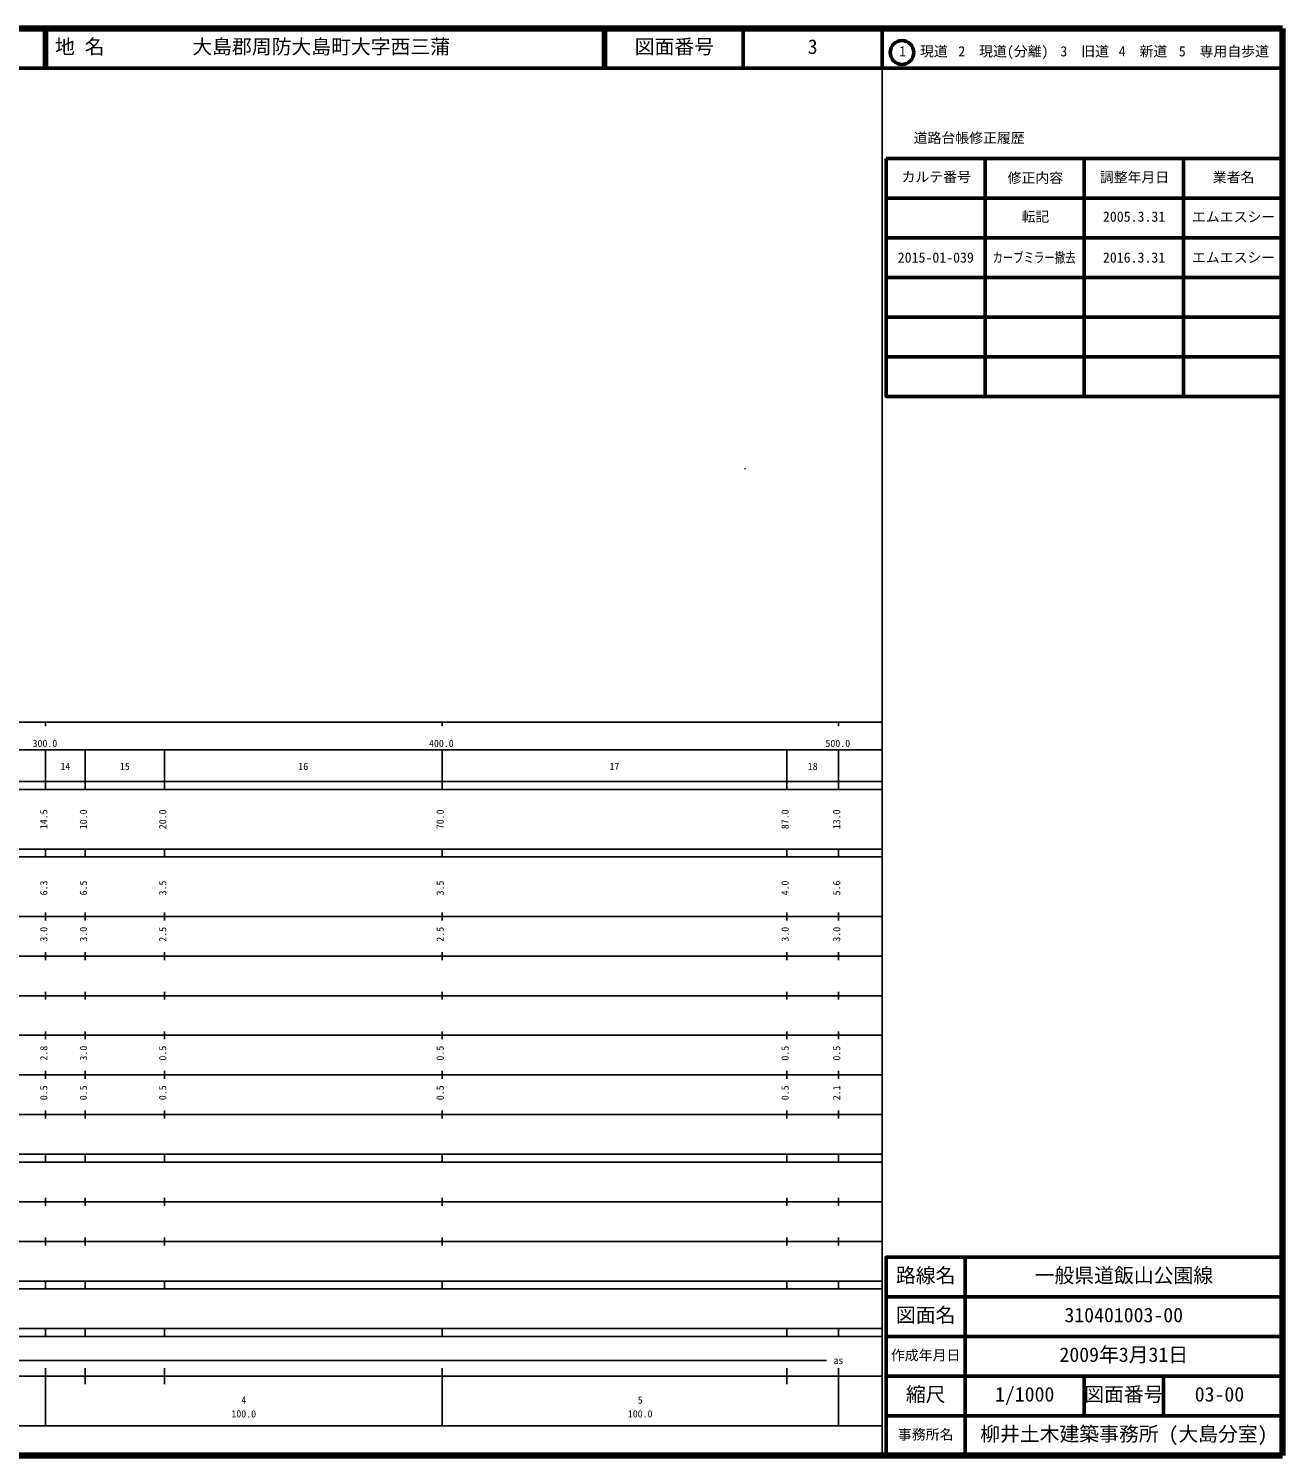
# Model space of a CAD drawing. Units: millimetres on the paper. Extents: x 40 to 680, y 20 to 380.
# Drawn here: x 363.7 to 680, y 20 to 380 of the extents above; entities that cross this region are included whole.
import ezdxf
from ezdxf.enums import TextEntityAlignment as Align

# ---------------------------------------------------------------- set-up
doc = ezdxf.new("R2010")
doc.units = ezdxf.units.MM
for name, color, linetype, lineweight in [('M-OTRS', 6, 'Continuous', 25), ('M-TTL', 2, 'Continuous', 140), ('M-TTL-BAND', 7, 'Continuous', 25), ('M-TTL-FRAM', 2, 'Continuous', 50), ('M-TTL-LINE', 7, 'Continuous', 50)]:
    doc.layers.add(name, color=color, linetype=linetype, lineweight=lineweight)
doc.layers.add('M-TTL-TXT', color=7, linetype='Continuous')
doc.styles.add('ＭＳ ゴシック', font='')
doc.styles.get('ＭＳ ゴシック').set_extended_font_data('MS Gothic')

msp = doc.modelspace()

# ---------------------------------------------------------------- linework, layer by layer
at = {"layer": 'M-OTRS'}
for radius in [0.0313, 0.025, 0.0188, 0.0125, 0.0063]:
    msp.add_circle((544.443, 268.933), radius, dxfattribs=at)
at = {"layer": 'M-TTL'}
for p, q in [((680, 380), (40, 380)), ((680, 20), (680, 380)), ((40, 20), (680, 20))]:
    msp.add_line(p, q, dxfattribs=at)
at = {"layer": 'M-TTL-BAND'}
for p, q in [((579, 20), (579, 370)), ((40, 205), (579, 205)), ((368, 205), (368, 204)), ((468, 205), (468, 204)), ((568, 205), (568, 204)), ((68, 198), (579, 198)), ((368, 188), (368, 198)), ((378, 188), (378, 198)), ((398, 188), (398, 198)), ((468, 188), (468, 198)), ((555, 188), (555, 198)), ((568, 188), (568, 198)), ((40, 190), (579, 190)), ((40, 188), (579, 188)), ((40, 173), (579, 173)), ((368, 171), (368, 173)), ((378, 171), (378, 173)), ((398, 171), (398, 173)), ((468, 171), (468, 173)), ((555, 171), (555, 173)), ((568, 171), (568, 173)), ((40, 171), (579, 171)), ((40, 156), (579, 156)), ((368, 155), (368, 157)), ((378, 155), (378, 157)), ((398, 155), (398, 157)), ((468, 155), (468, 157)), ((555, 155), (555, 157)), ((568, 155), (568, 157)), ((46, 146), (579, 146)), ((368, 145), (368, 147)), ((378, 145), (378, 147)), ((398, 145), (398, 147)), ((468, 145), (468, 147)), ((555, 145), (555, 147)), ((568, 145), (568, 147)), ((368, 135), (368, 137)), ((378, 135), (378, 137)), ((398, 135), (398, 137)), ((468, 135), (468, 137)), ((555, 135), (555, 137)), ((568, 135), (568, 137)), ((52, 136), (579, 136)), ((46, 126), (579, 126)), ((368, 125), (368, 127)), ((378, 125), (378, 127)), ((398, 125), (398, 127)), ((468, 125), (468, 127)), ((555, 125), (555, 127)), ((568, 125), (568, 127)), ((52, 116), (579, 116)), ((368, 115), (368, 117)), ((378, 115), (378, 117)), ((398, 115), (398, 117)), ((468, 115), (468, 117)), ((555, 115), (555, 117)), ((568, 115), (568, 117)), ((46, 106), (579, 106)), ((368, 105), (368, 107)), ((378, 105), (378, 107)), ((398, 105), (398, 107)), ((468, 105), (468, 107)), ((555, 105), (555, 107)), ((568, 105), (568, 107)), ((40, 96), (579, 96)), ((40, 94), (579, 94)), ((368, 94), (368, 96)), ((378, 94), (378, 96)), ((398, 94), (398, 96)), ((468, 94), (468, 96)), ((555, 94), (555, 96)), ((568, 94), (568, 96)), ((49, 84), (579, 84)), ((368, 83), (368, 85)), ((378, 83), (378, 85)), ((398, 83), (398, 85)), ((468, 83), (468, 85)), ((555, 83), (555, 85)), ((568, 83), (568, 85)), ((40, 74), (579, 74)), ((368, 73), (368, 75)), ((378, 73), (378, 75)), ((398, 73), (398, 75)), ((468, 73), (468, 75)), ((555, 73), (555, 75)), ((568, 73), (568, 75)), ((40, 64), (579, 64)), ((40, 62), (579, 62)), ((368, 62), (368, 64)), ((378, 62), (378, 64)), ((398, 62), (398, 64)), ((468, 62), (468, 64)), ((555, 62), (555, 64)), ((568, 62), (568, 64)), ((40, 52), (579, 52)), ((368, 50), (368, 52)), ((378, 50), (378, 52)), ((398, 50), (398, 52)), ((468, 50), (468, 52)), ((555, 50), (555, 52)), ((568, 50), (568, 52)), ((40, 50), (579, 50)), ((71, 44), (565, 44)), ((40, 40), (579, 40)), ((368, 27.5), (368, 42)), ((378, 38), (378, 42)), ((398, 38), (398, 42)), ((468, 27.5), (468, 42)), ((555, 38), (555, 42)), ((568, 27.5), (568, 42)), ((68, 27.5), (579, 27.5))]:
    msp.add_line(p, q, dxfattribs=at)
at = {"layer": 'M-TTL-FRAM'}
msp.add_line((580, 347.197), (680, 347.197), dxfattribs=at)
for points in [[(580, 347.197), (580, 287.197), (680, 287.197)], [(680, 70), (580, 70), (580, 20)]]:
    msp.add_lwpolyline(points, dxfattribs=at)
at = {"layer": 'M-TTL-LINE'}
for p, q in [((367.75, 380), (367.75, 370)), ((368.25, 380), (368.25, 370)), ((508.747, 380), (508.747, 370)), ((509.247, 380), (509.247, 370)), ((543.996, 380), (543.996, 370)), ((579, 380), (579, 370)), ((40, 370), (680, 370)), ((605, 347.197), (605, 287.197)), ((630, 347.197), (630, 287.197)), ((655, 347.197), (655, 287.197)), ((580, 337.197), (680, 337.197)), ((580, 327.197), (680, 327.197)), ((580, 317.197), (680, 317.197)), ((580, 307.197), (680, 307.197)), ((580, 297.197), (680, 297.197)), ((600, 70), (600, 20)), ((680, 60), (580, 60)), ((680, 50), (580, 50)), ((680, 40), (580, 40)), ((630, 40), (630, 30)), ((650, 40), (650, 30)), ((680, 30), (580, 30))]:
    msp.add_line(p, q, dxfattribs=at)
msp.add_circle((584.031, 373.958), 3, dxfattribs=at)

# ---------------------------------------------------------------- texts
at = {"layer": 'M-TTL-BAND', "style": 'ＭＳ ゴシック'}
for s, p in [('300.0', (364.719, 198.195)), ('400.0', (464.719, 198.195)), ('500.0', (564.719, 198.195)), ('14', (371.75, 192.405)), ('15', (386.75, 192.405)), ('16', (431.75, 192.405)), ('17', (510.25, 192.405)), ('18', (560.25, 192.405)), ('as', (566.75, 42.5)), ('4', (417.375, 32.523)), ('5', (517.375, 32.523)), ('100.0', (414.875, 29.033)), ('100.0', (514.875, 29.033))]:
    msp.add_text(s, height=1.833, dxfattribs=at).set_placement(p, align=Align.BOTTOM_LEFT)
for s, p in [('14.5', (369, 178)), ('10.0', (379, 178)), ('20.0', (399, 178)), ('70.0', (469, 178)), ('87.0', (556, 178)), ('13.0', (569, 178)), ('6.3', (369, 161.299)), ('6.5', (379, 161.299)), ('3.5', (399, 161.299)), ('3.5', (469, 161.299)), ('4.0', (556, 161.299)), ('5.6', (569, 161.299)), ('3.0', (369, 149.625)), ('3.0', (379, 149.625)), ('2.5', (399, 149.625)), ('2.5', (469, 149.625)), ('3.0', (556, 149.625)), ('3.0', (569, 149.625)), ('2.8', (369, 119.625)), ('3.0', (379, 119.625)), ('0.5', (399, 119.625)), ('0.5', (469, 119.625)), ('0.5', (556, 119.625)), ('0.5', (569, 119.625)), ('0.5', (369, 109.625)), ('0.5', (379, 109.625)), ('0.5', (399, 109.625)), ('0.5', (469, 109.625)), ('0.5', (556, 109.625)), ('2.1', (569, 109.625))]:
    msp.add_text(s, height=1.833, rotation=90, dxfattribs=at).set_placement(p, align=Align.BOTTOM_LEFT)
at = {"layer": 'M-TTL-TXT', "style": 'ＭＳ ゴシック'}
for s, height, p in [('地 名', 3.666, (370.38, 372.5)), ('大島郡周防大島町大字西三蒲', 3.666, (405.024, 372.5)), ('図面番号', 3.666, (516.621, 372.5)), ('3', 3.666, (560.246, 372.5)), ('1\u3000現道', 2.566, (583.323, 372.208)), ('2\u3000現道(分離)', 2.566, (598.244, 372.208)), ('3\u3000旧道', 2.566, (623.996, 372.208)), ('4\u3000新道', 2.566, (638.699, 372.208)), ('5\u3000専用自歩道', 2.566, (653.853, 372.208)), ('道路台帳修正履歴', 2.566, (586.968, 350.363)), ('カルテ番号', 2.566, (583.925, 340.527)), ('修正内容', 2.566, (610.675, 340.273)), ('調整年月日', 2.566, (633.925, 340.447)), ('業者名', 2.566, (662.425, 340.447)), ('転記', 2.566, (614.175, 330.495)), ('2005.3.31', 2.566, (634.712, 330.495)), ('エムエスシー', 2.566, (657.175, 330.439)), ('2015-01-039', 2.566, (582.962, 320.18)), ('2016.3.31', 2.566, (634.712, 320.18)), ('エムエスシー', 2.566, (657.175, 320.18)), ('路線名', 3.666, (582.5, 62.5)), ('一般県道飯山公園線', 3.666, (617.5, 62.5)), ('図面名', 3.666, (582.5, 52.5)), ('310401003-00', 3.666, (625, 52.5)), ('作成年月日', 2.566, (581.25, 43.25)), ('2009年3月31日', 3.666, (623.75, 42.5)), ('縮尺', 3.666, (585, 32.5)), ('1/1000', 3.666, (607.5, 32.5)), ('図面番号', 3.666, (630, 32.5)), ('03-00', 3.666, (657.875, 32.5)), ('事務所名', 2.566, (583, 23.25)), ('柳井土木建築事務所 (大島分室)', 3.666, (603.75, 22.5))]:
    msp.add_text(s, height=height, dxfattribs=at).set_placement(p, align=Align.BOTTOM_LEFT)
at = {"layer": 'M-TTL-TXT', "style": 'ＭＳ ゴシック', "width": 0.75}
msp.add_text('カーブミラー撤去', height=2.566, dxfattribs=at).set_placement((606.835, 320.18), align=Align.BOTTOM_LEFT)

doc.saveas('drawing.dxf')
